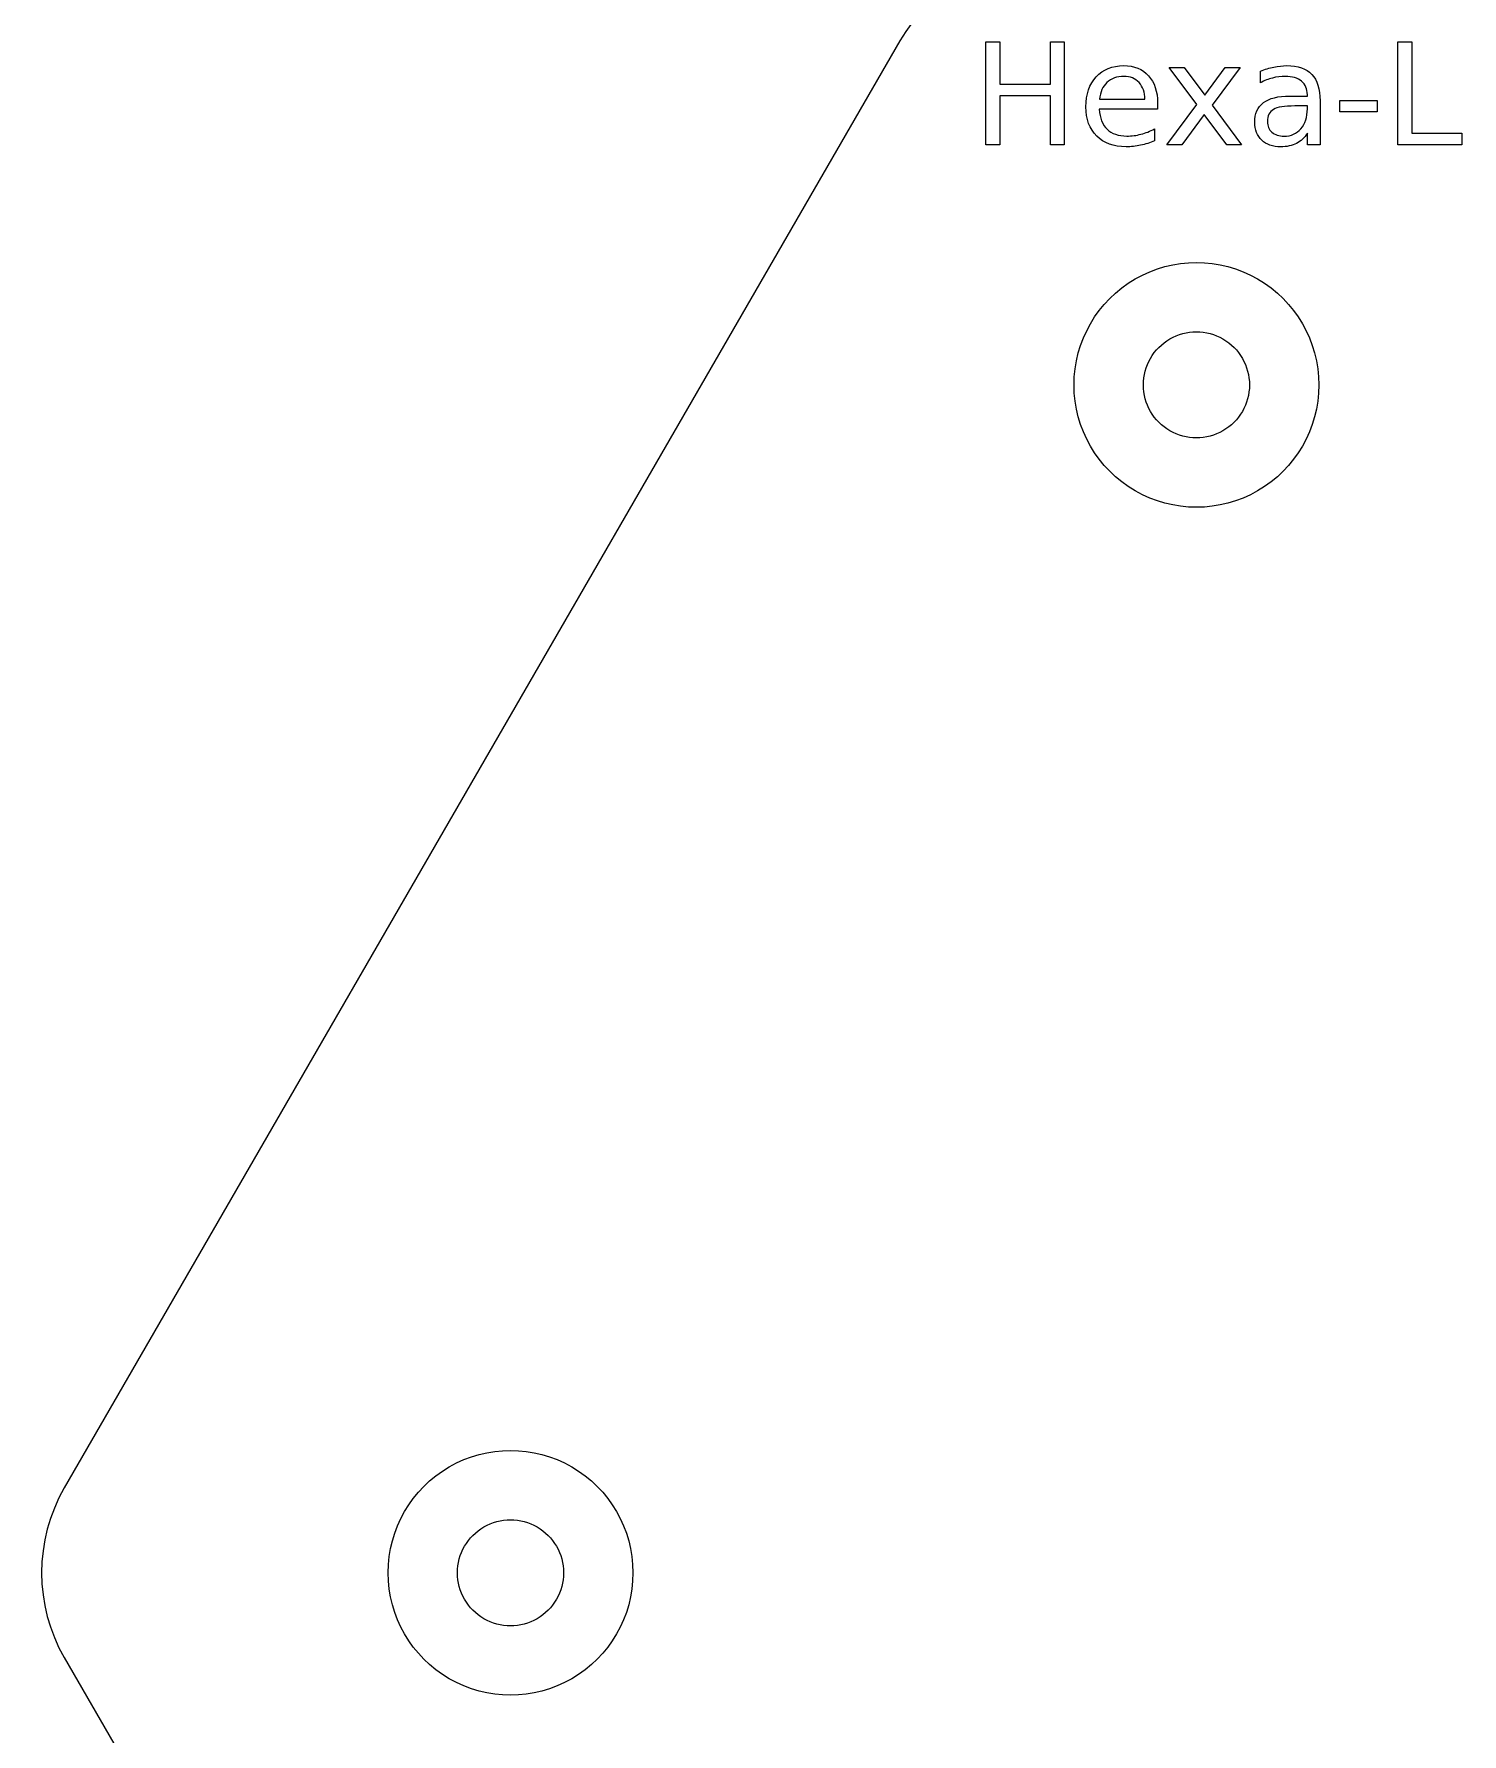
# Model space of a CAD drawing. Extents: x 5 to 967, y 5 to 440.
# Drawn here: x 755.4 to 789.05, y 295.29 to 335.36 of the extents above; entities that cross this region are included whole.
import ezdxf

# ---------------------------------------------------------------- set-up
doc = ezdxf.new("R2010")
doc.units = 0
doc.layers.get('0').update_dxf_attribs({"linetype": 'CONTINUOUS'})

msp = doc.modelspace()

# ---------------------------------------------------------------- linework, layer by layer
at = {"color": 7}
for p, q in [((775.801066, 335.191768), (756.110467, 301.08665)), ((781.540766, 327.085249), (781.540766, 327.085249)), ((765.375777, 299.08665), (765.375777, 299.08665))]:
    msp.add_line(p, q, dxfattribs=at)
at = {"color": 3}
for p, q in [((777.826306, 335.172158), (778.154826, 335.172158)), ((777.826306, 332.744058), (777.826306, 335.172158)), ((778.154826, 335.172158), (778.154826, 334.176848)), ((779.348546, 334.176848), (779.348546, 335.172158)), ((779.348546, 335.172158), (779.677066, 335.172158)), ((779.677066, 335.172158), (779.677066, 332.744058)), ((787.538697, 335.172158), (787.867214, 335.172158)), ((787.538697, 332.744058), (787.538697, 335.172158)), ((787.867214, 335.172158), (787.867214, 333.020528)), ((778.154826, 334.176848), (779.348546, 334.176848)), ((782.797976, 333.697078), (782.150696, 334.565538)), ((782.150696, 334.565538), (782.503606, 334.565538)), ((782.503606, 334.565538), (782.986626, 333.916638)), ((782.986626, 333.916638), (783.469646, 334.565538)), ((783.822556, 334.565538), (783.163896, 333.679188)), ((783.469646, 334.565538), (783.822556, 334.565538)), ((784.299066, 334.206108), (784.299066, 334.482588)), ((779.348546, 333.900368), (778.154826, 333.900368)), ((778.154826, 333.900368), (778.154826, 332.744058)), ((779.348546, 332.744058), (779.348546, 333.900368)), ((780.509736, 333.815778), (781.576606, 333.817408)), ((784.985376, 333.893828), (785.404966, 333.893828)), ((785.404966, 333.893828), (785.404966, 333.923128)), ((785.704206, 333.783278), (785.704206, 332.744058)), ((785.704206, 333.783218), (785.704206, 333.783278)), ((786.170962, 333.789778), (787.047549, 333.789778)), ((786.170962, 333.523068), (786.170962, 333.789778)), ((787.047549, 333.789778), (787.047549, 333.523068)), ((781.875846, 333.583238), (780.499986, 333.583238)), ((781.875846, 333.729608), (781.875846, 333.583238)), ((781.875846, 333.729598), (781.875846, 333.729608)), ((782.090526, 332.744058), (782.797976, 333.697078)), ((782.973616, 333.459638), (782.443436, 332.744058)), ((783.503796, 332.744058), (782.973616, 333.459638)), ((783.163896, 333.679188), (783.856706, 332.744058)), ((785.404966, 333.659738), (785.107346, 333.659678)), ((785.404966, 333.593038), (785.404966, 333.659738)), ((787.047549, 333.523068), (786.170962, 333.523068)), ((781.805916, 333.119748), (781.805916, 332.836768)), ((785.404966, 332.744058), (785.404966, 333.020528)), ((787.867214, 333.020528), (789.049549, 333.020528)), ((789.049549, 333.020528), (789.049549, 332.744058)), ((778.154826, 332.744058), (777.826306, 332.744058)), ((779.677066, 332.744058), (779.348546, 332.744058)), ((782.443436, 332.744058), (782.090526, 332.744058)), ((783.856706, 332.744058), (783.503796, 332.744058)), ((785.704206, 332.744058), (785.404966, 332.744058)), ((789.049549, 332.744058), (787.538697, 332.744058))]:
    msp.add_line(p, q, dxfattribs=at)
at = {"color": 5}
for p, q in [((779.906151, 327.085249), (779.906151, 327.085249)), ((763.741161, 299.08665), (763.741161, 299.08665))]:
    msp.add_line(p, q, dxfattribs=at)
at = {"color": 7}
for points in [[(779.265176, 337.191768), (777.836111, 337.191771), (776.515599, 336.429375), (775.801066, 335.191768)], [(781.540766, 327.085249), (781.540766, 327.531831), (781.779014, 327.944489), (782.165766, 328.16778)], [(782.165766, 328.16778), (782.552517, 328.391071), (783.029014, 328.391071), (783.415766, 328.16778)], [(783.415766, 328.16778), (783.802517, 327.944489), (784.040766, 327.531831), (784.040766, 327.085249)], [(782.165766, 326.002717), (781.779014, 326.226008), (781.540766, 326.638667), (781.540766, 327.085249)], [(784.040766, 327.085249), (784.040766, 326.638667), (783.802517, 326.226008), (783.415766, 326.002717)], [(783.415766, 326.002717), (783.029014, 325.779426), (782.552517, 325.779426), (782.165766, 326.002717)], [(756.110467, 301.08665), (755.395936, 299.849046), (755.395936, 298.324254), (756.110467, 297.08665)], [(765.375777, 299.08665), (765.375777, 299.533232), (765.614025, 299.945891), (766.000777, 300.169182)], [(766.000777, 300.169182), (766.387528, 300.392473), (766.864025, 300.392473), (767.250776, 300.169182)], [(767.250776, 300.169182), (767.637528, 299.945891), (767.875776, 299.533232), (767.875776, 299.08665)], [(766.000777, 298.004118), (765.614025, 298.227409), (765.375777, 298.640068), (765.375777, 299.08665)], [(767.875776, 299.08665), (767.875776, 298.640068), (767.637528, 298.227409), (767.250776, 298.004118)], [(767.250776, 298.004118), (766.864025, 297.780827), (766.387528, 297.780827), (766.000777, 298.004118)], [(756.110467, 297.08665), (756.110467, 297.08665), (775.801066, 262.981532), (775.801066, 262.981532)]]:
    msp.add_open_spline(points, degree=3, dxfattribs=at)
at = {"color": 3}
for points in [[(780.428426, 334.345978), (780.589973, 334.521618), (780.807356, 334.609438), (781.080576, 334.609438)], [(781.080576, 334.609438), (781.325609, 334.609438), (781.519143, 334.530292), (781.661176, 334.371998)], [(784.299066, 334.482588), (784.408572, 334.524855), (784.514826, 334.556288), (784.617826, 334.576888)], [(784.617826, 334.576888), (784.720826, 334.598555), (784.821116, 334.609388), (784.918696, 334.609388)], [(784.918696, 334.609388), (785.182162, 334.609388), (785.378946, 334.541082), (785.509046, 334.404468)], [(780.187726, 333.636898), (780.187726, 333.935058), (780.267959, 334.171418), (780.428426, 334.345978)], [(780.682126, 334.214228), (780.582379, 334.119902), (780.524916, 333.987085), (780.509736, 333.815778)], [(781.083826, 334.355718), (780.916859, 334.355718), (780.782959, 334.308555), (780.682126, 334.214228)], [(781.438366, 334.209348), (781.349459, 334.306928), (781.231279, 334.355718), (781.083826, 334.355718)], [(781.576606, 333.817408), (781.574606, 333.981128), (781.528526, 334.111775), (781.438366, 334.209348)], [(781.661176, 334.371998), (781.804289, 334.214785), (781.875846, 334.000652), (781.875846, 333.729598)], [(784.583676, 334.318328), (784.485009, 334.293395), (784.390139, 334.255988), (784.299066, 334.206108)], [(784.887796, 334.355728), (784.783709, 334.355728), (784.682336, 334.343262), (784.583676, 334.318328)], [(785.268356, 334.241888), (785.178362, 334.317782), (785.051509, 334.355728), (784.887796, 334.355728)], [(785.404966, 333.923128), (785.404966, 334.060822), (785.359429, 334.167075), (785.268356, 334.241888)], [(785.509046, 334.404468), (785.639152, 334.267862), (785.704206, 334.060778), (785.704206, 333.783218)], [(784.370626, 333.737698), (784.508319, 333.841785), (784.713236, 333.893828), (784.985376, 333.893828)], [(780.441436, 332.950588), (780.272296, 333.119728), (780.187726, 333.348498), (780.187726, 333.636898)], [(780.499986, 333.583238), (780.512986, 333.377238), (780.574786, 333.220028), (780.685386, 333.111608)], [(784.165706, 333.274198), (784.165706, 333.479112), (784.234012, 333.633612), (784.370626, 333.737698)], [(784.604816, 333.576778), (784.511576, 333.521512), (784.464956, 333.427185), (784.464956, 333.293798)], [(785.107346, 333.659678), (784.865566, 333.659678), (784.698056, 333.632045), (784.604816, 333.576778)], [(785.253716, 333.123028), (785.354549, 333.241208), (785.404966, 333.397878), (785.404966, 333.593038)], [(780.685386, 333.111608), (780.797059, 333.004268), (780.952099, 332.950598), (781.150506, 332.950598)], [(781.150506, 332.950598), (781.265433, 332.950598), (781.376566, 332.964698), (781.483906, 332.992898)], [(781.483906, 332.992898), (781.592326, 333.021098), (781.699663, 333.063382), (781.805916, 333.119748)], [(784.329966, 332.852978), (784.220459, 332.958152), (784.165706, 333.098558), (784.165706, 333.274198)], [(784.464956, 333.293798), (784.464956, 333.187545), (784.499649, 333.102975), (784.569036, 333.040088)], [(784.569036, 333.040088), (784.639509, 332.978288), (784.734919, 332.947388), (784.855266, 332.947388)], [(784.855266, 332.947388), (785.021152, 332.947388), (785.153969, 333.005935), (785.253716, 333.123028)], [(785.404966, 333.020528), (785.336659, 332.909942), (785.251549, 332.828085), (785.149636, 332.774958)], [(781.132616, 332.696888), (780.842049, 332.696888), (780.611656, 332.781455), (780.441436, 332.950588)], [(781.475776, 332.732688), (781.363016, 332.708822), (781.248629, 332.696888), (781.132616, 332.696888)], [(781.805916, 332.836768), (781.698583, 332.791235), (781.588536, 332.756542), (781.475776, 332.732688)], [(784.775576, 332.696858), (784.589096, 332.696858), (784.440559, 332.748898), (784.329966, 332.852978)], [(785.149636, 332.774958), (785.047716, 332.722892), (784.923029, 332.696858), (784.775576, 332.696858)]]:
    msp.add_open_spline(points, degree=3, dxfattribs=at)
at = {"color": 5}
for points in [[(781.348458, 329.583399), (782.240961, 330.098686), (783.34057, 330.098686), (784.233073, 329.583399)], [(779.906151, 327.085249), (779.906151, 328.115822), (780.455955, 329.068112), (781.348458, 329.583399)], [(784.233073, 329.583399), (785.125577, 329.068112), (785.675381, 328.115822), (785.675381, 327.085249)], [(781.348458, 324.587099), (780.455955, 325.102385), (779.906151, 326.054675), (779.906151, 327.085249)], [(785.675381, 327.085249), (785.675381, 326.054675), (785.125577, 325.102385), (784.233073, 324.587099)], [(784.233073, 324.587099), (783.34057, 324.071812), (782.240961, 324.071812), (781.348458, 324.587099)], [(765.183469, 301.5848), (766.075972, 302.100087), (767.175581, 302.100087), (768.068084, 301.5848)], [(763.741161, 299.08665), (763.741161, 300.117224), (764.290966, 301.069513), (765.183469, 301.5848)], [(768.068084, 301.5848), (768.960587, 301.069513), (769.510392, 300.117224), (769.510392, 299.08665)], [(765.183469, 296.5885), (764.290966, 297.103787), (763.741161, 298.056076), (763.741161, 299.08665)], [(769.510392, 299.08665), (769.510392, 298.056076), (768.960587, 297.103787), (768.068084, 296.5885)], [(768.068084, 296.5885), (767.175581, 296.073213), (766.075972, 296.073213), (765.183469, 296.5885)]]:
    msp.add_open_spline(points, degree=3, dxfattribs=at)

doc.saveas('drawing.dxf')
